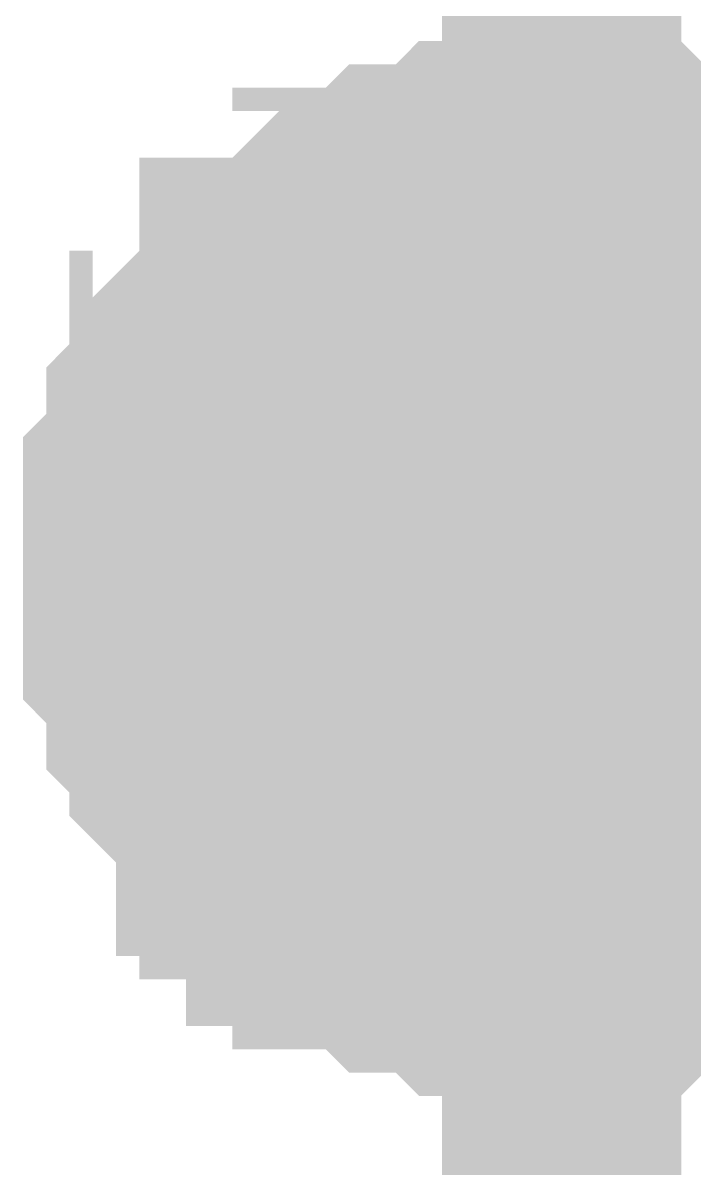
# Model space of a CAD drawing. Header units: inches. Extents: x 0 to 31.5, y 0 to 22.3.
# Drawn here: x 6.1765 to 6.2096, y 2.77 to 2.8265 of the extents above; entities that cross this region are included whole.
import ezdxf

# ---------------------------------------------------------------- set-up
doc = ezdxf.new("R2010")
doc.units = ezdxf.units.IN
doc.header["$MEASUREMENT"] = 0
doc.layers.add('Sheet', color=255, linetype='Continuous')

msp = doc.modelspace()

# ---------------------------------------------------------------- linework, layer by layer
at = {"layer": 'Sheet'}
for points in [[(6.502789, 3.299748, 0.0118, 0.0118, 0), (6.203084, 3.299748, 0.0118, 0.0118, 0), (6.203084, 2.798985, 0.0118, 0.0118, 0), (6.502789, 2.798985, 0.0118, 0.0118, 0), (6.502789, 2.898908, 0.0118, 0.0118, 0)], [(6.182415, 2.798985, 0.0118, 0.0118, 0), (6.182415, 2.800134, 0.0118, 0.0118, 0), (6.182415, 2.801282, 0.0118, 0.0118, 0), (6.182415, 2.802431, 0.0118, 0.0118, 0), (6.182415, 2.80358, 0.0118, 0.0118, 0), (6.183563, 2.804728, 0.0118, 0.0118, 0), (6.183563, 2.804728, 0.0118, 0.0118, 0), (6.183563, 2.805877, 0.0118, 0.0118, 0), (6.183563, 2.807025, 0.0118, 0.0118, 0), (6.184711, 2.808174, 0.0118, 0.0118, 0), (6.184711, 2.809322, 0.0118, 0.0118, 0), (6.18586, 2.809322, 0.0118, 0.0118, 0), (6.18586, 2.810471, 0.0118, 0.0118, 0), (6.187008, 2.811619, 0.0118, 0.0118, 0), (6.187008, 2.811619, 0.0118, 0.0118, 0), (6.188156, 2.812768, 0.0118, 0.0118, 0), (6.188156, 2.813916, 0.0118, 0.0118, 0), (6.189304, 2.813916, 0.0118, 0.0118, 0), (6.190453, 2.815065, 0.0118, 0.0118, 0), (6.190453, 2.815065, 0.0118, 0.0118, 0), (6.191601, 2.816213, 0.0118, 0.0118, 0), (6.192749, 2.816213, 0.0118, 0.0118, 0), (6.192749, 2.817362, 0.0118, 0.0118, 0), (6.193898, 2.817362, 0.0118, 0.0118, 0), (6.195046, 2.818511, 0.0118, 0.0118, 0), (6.196194, 2.818511, 0.0118, 0.0118, 0), (6.197343, 2.818511, 0.0118, 0.0118, 0), (6.197343, 2.818511, 0.0118, 0.0118, 0), (6.198491, 2.819659, 0.0118, 0.0118, 0), (6.199639, 2.819659, 0.0118, 0.0118, 0), (6.200787, 2.819659, 0.0118, 0.0118, 0), (6.201936, 2.819659, 0.0118, 0.0118, 0), (6.203084, 2.819659, 0.0118, 0.0118, 0)], [(6.182415, 2.798985, 0.0118, 0.0118, 0), (6.182415, 2.800134, 0.0118, 0.0118, 0), (6.182415, 2.801282, 0.0118, 0.0118, 0), (6.182415, 2.802431, 0.0118, 0.0118, 0), (6.182415, 2.80358, 0.0118, 0.0118, 0), (6.183563, 2.804728, 0.0118, 0.0118, 0), (6.183563, 2.804728, 0.0118, 0.0118, 0), (6.183563, 2.805877, 0.0118, 0.0118, 0), (6.183563, 2.807025, 0.0118, 0.0118, 0), (6.184711, 2.808174, 0.0118, 0.0118, 0), (6.184711, 2.809322, 0.0118, 0.0118, 0), (6.18586, 2.809322, 0.0118, 0.0118, 0), (6.18586, 2.810471, 0.0118, 0.0118, 0), (6.187008, 2.811619, 0.0118, 0.0118, 0), (6.187008, 2.811619, 0.0118, 0.0118, 0), (6.188156, 2.812768, 0.0118, 0.0118, 0), (6.188156, 2.813916, 0.0118, 0.0118, 0), (6.189304, 2.813916, 0.0118, 0.0118, 0), (6.190453, 2.815065, 0.0118, 0.0118, 0), (6.190453, 2.815065, 0.0118, 0.0118, 0), (6.191601, 2.816213, 0.0118, 0.0118, 0), (6.192749, 2.816213, 0.0118, 0.0118, 0), (6.192749, 2.817362, 0.0118, 0.0118, 0), (6.193898, 2.817362, 0.0118, 0.0118, 0), (6.195046, 2.818511, 0.0118, 0.0118, 0), (6.196194, 2.818511, 0.0118, 0.0118, 0), (6.197343, 2.818511, 0.0118, 0.0118, 0), (6.197343, 2.818511, 0.0118, 0.0118, 0), (6.198491, 2.819659, 0.0118, 0.0118, 0), (6.199639, 2.819659, 0.0118, 0.0118, 0), (6.200787, 2.819659, 0.0118, 0.0118, 0), (6.201936, 2.819659, 0.0118, 0.0118, 0), (6.203084, 2.819659, 0.0118, 0.0118, 0)], [(6.182415, 2.798985, 0.0118, 0.0118, 0), (6.182415, 2.800134, 0.0118, 0.0118, 0), (6.182415, 2.801282, 0.0118, 0.0118, 0), (6.182415, 2.802431, 0.0118, 0.0118, 0), (6.182415, 2.80358, 0.0118, 0.0118, 0), (6.183563, 2.804728, 0.0118, 0.0118, 0), (6.183563, 2.804728, 0.0118, 0.0118, 0), (6.183563, 2.805877, 0.0118, 0.0118, 0), (6.183563, 2.807025, 0.0118, 0.0118, 0), (6.184711, 2.808174, 0.0118, 0.0118, 0), (6.184711, 2.809322, 0.0118, 0.0118, 0), (6.18586, 2.809322, 0.0118, 0.0118, 0), (6.18586, 2.810471, 0.0118, 0.0118, 0), (6.187008, 2.811619, 0.0118, 0.0118, 0), (6.187008, 2.811619, 0.0118, 0.0118, 0), (6.188156, 2.812768, 0.0118, 0.0118, 0), (6.188156, 2.813916, 0.0118, 0.0118, 0), (6.189304, 2.813916, 0.0118, 0.0118, 0), (6.190453, 2.815065, 0.0118, 0.0118, 0), (6.190453, 2.815065, 0.0118, 0.0118, 0), (6.191601, 2.816213, 0.0118, 0.0118, 0), (6.192749, 2.816213, 0.0118, 0.0118, 0), (6.192749, 2.817362, 0.0118, 0.0118, 0), (6.193898, 2.817362, 0.0118, 0.0118, 0), (6.195046, 2.818511, 0.0118, 0.0118, 0), (6.196194, 2.818511, 0.0118, 0.0118, 0), (6.197343, 2.818511, 0.0118, 0.0118, 0), (6.197343, 2.818511, 0.0118, 0.0118, 0), (6.198491, 2.819659, 0.0118, 0.0118, 0), (6.199639, 2.819659, 0.0118, 0.0118, 0), (6.200787, 2.819659, 0.0118, 0.0118, 0), (6.201936, 2.819659, 0.0118, 0.0118, 0), (6.203084, 2.819659, 0.0118, 0.0118, 0)], [(6.182415, 2.798985, 0.0118, 0.0118, 0), (6.182415, 2.800134, 0.0118, 0.0118, 0), (6.182415, 2.801282, 0.0118, 0.0118, 0), (6.182415, 2.802431, 0.0118, 0.0118, 0), (6.182415, 2.80358, 0.0118, 0.0118, 0), (6.183563, 2.804728, 0.0118, 0.0118, 0), (6.183563, 2.804728, 0.0118, 0.0118, 0), (6.183563, 2.805877, 0.0118, 0.0118, 0), (6.183563, 2.807025, 0.0118, 0.0118, 0), (6.184711, 2.808174, 0.0118, 0.0118, 0), (6.184711, 2.809322, 0.0118, 0.0118, 0), (6.18586, 2.809322, 0.0118, 0.0118, 0), (6.18586, 2.810471, 0.0118, 0.0118, 0), (6.187008, 2.811619, 0.0118, 0.0118, 0), (6.187008, 2.811619, 0.0118, 0.0118, 0), (6.188156, 2.812768, 0.0118, 0.0118, 0), (6.188156, 2.813916, 0.0118, 0.0118, 0), (6.189304, 2.813916, 0.0118, 0.0118, 0), (6.190453, 2.815065, 0.0118, 0.0118, 0), (6.190453, 2.815065, 0.0118, 0.0118, 0), (6.191601, 2.816213, 0.0118, 0.0118, 0), (6.192749, 2.816213, 0.0118, 0.0118, 0), (6.192749, 2.817362, 0.0118, 0.0118, 0), (6.193898, 2.817362, 0.0118, 0.0118, 0), (6.195046, 2.818511, 0.0118, 0.0118, 0), (6.196194, 2.818511, 0.0118, 0.0118, 0), (6.197343, 2.818511, 0.0118, 0.0118, 0), (6.197343, 2.818511, 0.0118, 0.0118, 0), (6.198491, 2.819659, 0.0118, 0.0118, 0), (6.199639, 2.819659, 0.0118, 0.0118, 0), (6.200787, 2.819659, 0.0118, 0.0118, 0), (6.201936, 2.819659, 0.0118, 0.0118, 0), (6.203084, 2.819659, 0.0118, 0.0118, 0)], [(6.203084, 2.819659, 0.0118, 0.0118, 0), (6.203084, 2.819659, 0.0118, 0.0118, 0)], [(6.203084, 2.819659, 0.0118, 0.0118, 0), (6.204232, 2.819659, 0.0118, 0.0118, 0), (6.205381, 2.819659, 0.0118, 0.0118, 0), (6.205381, 2.819659, 0.0118, 0.0118, 0), (6.206529, 2.819659, 0.0118, 0.0118, 0), (6.207677, 2.818511, 0.0118, 0.0118, 0), (6.208825, 2.818511, 0.0118, 0.0118, 0), (6.209974, 2.818511, 0.0118, 0.0118, 0), (6.209974, 2.818511, 0.0118, 0.0118, 0), (6.211122, 2.817362, 0.0118, 0.0118, 0), (6.21227, 2.817362, 0.0118, 0.0118, 0), (6.213419, 2.816213, 0.0118, 0.0118, 0), (6.213419, 2.816213, 0.0118, 0.0118, 0), (6.214567, 2.815065, 0.0118, 0.0118, 0), (6.215715, 2.815065, 0.0118, 0.0118, 0)], [(6.203084, 2.819659, 0.0118, 0.0118, 0), (6.203084, 2.819659, 0.0118, 0.0118, 0)], [(6.203084, 2.819659, 0.0118, 0.0118, 0), (6.204232, 2.819659, 0.0118, 0.0118, 0), (6.205381, 2.819659, 0.0118, 0.0118, 0), (6.205381, 2.819659, 0.0118, 0.0118, 0), (6.206529, 2.819659, 0.0118, 0.0118, 0), (6.207677, 2.818511, 0.0118, 0.0118, 0), (6.208825, 2.818511, 0.0118, 0.0118, 0), (6.209974, 2.818511, 0.0118, 0.0118, 0), (6.209974, 2.818511, 0.0118, 0.0118, 0), (6.211122, 2.817362, 0.0118, 0.0118, 0), (6.21227, 2.817362, 0.0118, 0.0118, 0), (6.213419, 2.816213, 0.0118, 0.0118, 0), (6.213419, 2.816213, 0.0118, 0.0118, 0), (6.214567, 2.815065, 0.0118, 0.0118, 0), (6.215715, 2.815065, 0.0118, 0.0118, 0)], [(6.203084, 2.819659, 0.0118, 0.0118, 0), (6.203084, 2.819659, 0.0118, 0.0118, 0)], [(6.203084, 2.819659, 0.0118, 0.0118, 0), (6.204232, 2.819659, 0.0118, 0.0118, 0), (6.205381, 2.819659, 0.0118, 0.0118, 0), (6.205381, 2.819659, 0.0118, 0.0118, 0), (6.206529, 2.819659, 0.0118, 0.0118, 0), (6.207677, 2.818511, 0.0118, 0.0118, 0), (6.208825, 2.818511, 0.0118, 0.0118, 0), (6.209974, 2.818511, 0.0118, 0.0118, 0), (6.209974, 2.818511, 0.0118, 0.0118, 0), (6.211122, 2.817362, 0.0118, 0.0118, 0), (6.21227, 2.817362, 0.0118, 0.0118, 0), (6.213419, 2.816213, 0.0118, 0.0118, 0), (6.213419, 2.816213, 0.0118, 0.0118, 0), (6.214567, 2.815065, 0.0118, 0.0118, 0), (6.215715, 2.815065, 0.0118, 0.0118, 0)], [(6.203084, 2.819659, 0.0118, 0.0118, 0), (6.203084, 2.819659, 0.0118, 0.0118, 0)], [(6.203084, 2.819659, 0.0118, 0.0118, 0), (6.204232, 2.819659, 0.0118, 0.0118, 0), (6.205381, 2.819659, 0.0118, 0.0118, 0), (6.205381, 2.819659, 0.0118, 0.0118, 0), (6.206529, 2.819659, 0.0118, 0.0118, 0), (6.207677, 2.818511, 0.0118, 0.0118, 0), (6.208825, 2.818511, 0.0118, 0.0118, 0), (6.209974, 2.818511, 0.0118, 0.0118, 0), (6.209974, 2.818511, 0.0118, 0.0118, 0), (6.211122, 2.817362, 0.0118, 0.0118, 0), (6.21227, 2.817362, 0.0118, 0.0118, 0), (6.213419, 2.816213, 0.0118, 0.0118, 0), (6.213419, 2.816213, 0.0118, 0.0118, 0), (6.214567, 2.815065, 0.0118, 0.0118, 0), (6.215715, 2.815065, 0.0118, 0.0118, 0)], [(6.182415, 2.798985, 0.0039, 0.0039, 0), (6.182415, 2.800134, 0.0039, 0.0039, 0), (6.182415, 2.801282, 0.0039, 0.0039, 0), (6.182415, 2.802431, 0.0039, 0.0039, 0), (6.182415, 2.80358, 0.0039, 0.0039, 0), (6.183563, 2.804728, 0.0039, 0.0039, 0), (6.183563, 2.804728, 0.0039, 0.0039, 0), (6.183563, 2.805877, 0.0039, 0.0039, 0), (6.183563, 2.807025, 0.0039, 0.0039, 0), (6.184711, 2.808174, 0.0039, 0.0039, 0), (6.184711, 2.809322, 0.0039, 0.0039, 0), (6.18586, 2.809322, 0.0039, 0.0039, 0), (6.18586, 2.810471, 0.0039, 0.0039, 0), (6.187008, 2.811619, 0.0039, 0.0039, 0), (6.187008, 2.811619, 0.0039, 0.0039, 0), (6.188156, 2.812768, 0.0039, 0.0039, 0), (6.188156, 2.813916, 0.0039, 0.0039, 0), (6.189304, 2.813916, 0.0039, 0.0039, 0), (6.190453, 2.815065, 0.0039, 0.0039, 0), (6.190453, 2.815065, 0.0039, 0.0039, 0), (6.191601, 2.816213, 0.0039, 0.0039, 0), (6.192749, 2.816213, 0.0039, 0.0039, 0), (6.192749, 2.817362, 0.0039, 0.0039, 0), (6.193898, 2.817362, 0.0039, 0.0039, 0), (6.195046, 2.818511, 0.0039, 0.0039, 0), (6.196194, 2.818511, 0.0039, 0.0039, 0), (6.197343, 2.818511, 0.0039, 0.0039, 0), (6.197343, 2.818511, 0.0039, 0.0039, 0), (6.198491, 2.819659, 0.0039, 0.0039, 0), (6.199639, 2.819659, 0.0039, 0.0039, 0), (6.200787, 2.819659, 0.0039, 0.0039, 0), (6.201936, 2.819659, 0.0039, 0.0039, 0), (6.203084, 2.819659, 0.0039, 0.0039, 0)], [(6.182415, 2.798985, 0.0039, 0.0039, 0), (6.182415, 2.800134, 0.0039, 0.0039, 0), (6.182415, 2.801282, 0.0039, 0.0039, 0), (6.182415, 2.802431, 0.0039, 0.0039, 0), (6.182415, 2.80358, 0.0039, 0.0039, 0), (6.183563, 2.804728, 0.0039, 0.0039, 0), (6.183563, 2.804728, 0.0039, 0.0039, 0), (6.183563, 2.805877, 0.0039, 0.0039, 0), (6.183563, 2.807025, 0.0039, 0.0039, 0), (6.184711, 2.808174, 0.0039, 0.0039, 0), (6.184711, 2.809322, 0.0039, 0.0039, 0), (6.18586, 2.809322, 0.0039, 0.0039, 0), (6.18586, 2.810471, 0.0039, 0.0039, 0), (6.187008, 2.811619, 0.0039, 0.0039, 0), (6.187008, 2.811619, 0.0039, 0.0039, 0), (6.188156, 2.812768, 0.0039, 0.0039, 0), (6.188156, 2.813916, 0.0039, 0.0039, 0), (6.189304, 2.813916, 0.0039, 0.0039, 0), (6.190453, 2.815065, 0.0039, 0.0039, 0), (6.190453, 2.815065, 0.0039, 0.0039, 0), (6.191601, 2.816213, 0.0039, 0.0039, 0), (6.192749, 2.816213, 0.0039, 0.0039, 0), (6.192749, 2.817362, 0.0039, 0.0039, 0), (6.193898, 2.817362, 0.0039, 0.0039, 0), (6.195046, 2.818511, 0.0039, 0.0039, 0), (6.196194, 2.818511, 0.0039, 0.0039, 0), (6.197343, 2.818511, 0.0039, 0.0039, 0), (6.197343, 2.818511, 0.0039, 0.0039, 0), (6.198491, 2.819659, 0.0039, 0.0039, 0), (6.199639, 2.819659, 0.0039, 0.0039, 0), (6.200787, 2.819659, 0.0039, 0.0039, 0), (6.201936, 2.819659, 0.0039, 0.0039, 0), (6.203084, 2.819659, 0.0039, 0.0039, 0)], [(6.182415, 2.798985, 0.0039, 0.0039, 0), (6.182415, 2.800134, 0.0039, 0.0039, 0), (6.182415, 2.801282, 0.0039, 0.0039, 0), (6.182415, 2.802431, 0.0039, 0.0039, 0), (6.182415, 2.80358, 0.0039, 0.0039, 0), (6.183563, 2.804728, 0.0039, 0.0039, 0), (6.183563, 2.804728, 0.0039, 0.0039, 0), (6.183563, 2.805877, 0.0039, 0.0039, 0), (6.183563, 2.807025, 0.0039, 0.0039, 0), (6.184711, 2.808174, 0.0039, 0.0039, 0), (6.184711, 2.809322, 0.0039, 0.0039, 0), (6.18586, 2.809322, 0.0039, 0.0039, 0), (6.18586, 2.810471, 0.0039, 0.0039, 0), (6.187008, 2.811619, 0.0039, 0.0039, 0), (6.187008, 2.811619, 0.0039, 0.0039, 0), (6.188156, 2.812768, 0.0039, 0.0039, 0), (6.188156, 2.813916, 0.0039, 0.0039, 0), (6.189304, 2.813916, 0.0039, 0.0039, 0), (6.190453, 2.815065, 0.0039, 0.0039, 0), (6.190453, 2.815065, 0.0039, 0.0039, 0), (6.191601, 2.816213, 0.0039, 0.0039, 0), (6.192749, 2.816213, 0.0039, 0.0039, 0), (6.192749, 2.817362, 0.0039, 0.0039, 0), (6.193898, 2.817362, 0.0039, 0.0039, 0), (6.195046, 2.818511, 0.0039, 0.0039, 0), (6.196194, 2.818511, 0.0039, 0.0039, 0), (6.197343, 2.818511, 0.0039, 0.0039, 0), (6.197343, 2.818511, 0.0039, 0.0039, 0), (6.198491, 2.819659, 0.0039, 0.0039, 0), (6.199639, 2.819659, 0.0039, 0.0039, 0), (6.200787, 2.819659, 0.0039, 0.0039, 0), (6.201936, 2.819659, 0.0039, 0.0039, 0), (6.203084, 2.819659, 0.0039, 0.0039, 0)], [(6.182415, 2.798985, 0.0039, 0.0039, 0), (6.182415, 2.800134, 0.0039, 0.0039, 0), (6.182415, 2.801282, 0.0039, 0.0039, 0), (6.182415, 2.802431, 0.0039, 0.0039, 0), (6.182415, 2.80358, 0.0039, 0.0039, 0), (6.183563, 2.804728, 0.0039, 0.0039, 0), (6.183563, 2.804728, 0.0039, 0.0039, 0), (6.183563, 2.805877, 0.0039, 0.0039, 0), (6.183563, 2.807025, 0.0039, 0.0039, 0), (6.184711, 2.808174, 0.0039, 0.0039, 0), (6.184711, 2.809322, 0.0039, 0.0039, 0), (6.18586, 2.809322, 0.0039, 0.0039, 0), (6.18586, 2.810471, 0.0039, 0.0039, 0), (6.187008, 2.811619, 0.0039, 0.0039, 0), (6.187008, 2.811619, 0.0039, 0.0039, 0), (6.188156, 2.812768, 0.0039, 0.0039, 0), (6.188156, 2.813916, 0.0039, 0.0039, 0), (6.189304, 2.813916, 0.0039, 0.0039, 0), (6.190453, 2.815065, 0.0039, 0.0039, 0), (6.190453, 2.815065, 0.0039, 0.0039, 0), (6.191601, 2.816213, 0.0039, 0.0039, 0), (6.192749, 2.816213, 0.0039, 0.0039, 0), (6.192749, 2.817362, 0.0039, 0.0039, 0), (6.193898, 2.817362, 0.0039, 0.0039, 0), (6.195046, 2.818511, 0.0039, 0.0039, 0), (6.196194, 2.818511, 0.0039, 0.0039, 0), (6.197343, 2.818511, 0.0039, 0.0039, 0), (6.197343, 2.818511, 0.0039, 0.0039, 0), (6.198491, 2.819659, 0.0039, 0.0039, 0), (6.199639, 2.819659, 0.0039, 0.0039, 0), (6.200787, 2.819659, 0.0039, 0.0039, 0), (6.201936, 2.819659, 0.0039, 0.0039, 0), (6.203084, 2.819659, 0.0039, 0.0039, 0)], [(6.203084, 2.819659, 0.0039, 0.0039, 0), (6.203084, 2.819659, 0.0039, 0.0039, 0)], [(6.203084, 2.819659, 0.0039, 0.0039, 0), (6.204232, 2.819659, 0.0039, 0.0039, 0), (6.205381, 2.819659, 0.0039, 0.0039, 0), (6.205381, 2.819659, 0.0039, 0.0039, 0), (6.206529, 2.819659, 0.0039, 0.0039, 0), (6.207677, 2.818511, 0.0039, 0.0039, 0), (6.208825, 2.818511, 0.0039, 0.0039, 0), (6.209974, 2.818511, 0.0039, 0.0039, 0), (6.209974, 2.818511, 0.0039, 0.0039, 0), (6.211122, 2.817362, 0.0039, 0.0039, 0), (6.21227, 2.817362, 0.0039, 0.0039, 0)], [(6.203084, 2.819659, 0.0039, 0.0039, 0), (6.203084, 2.819659, 0.0039, 0.0039, 0)], [(6.203084, 2.819659, 0.0039, 0.0039, 0), (6.204232, 2.819659, 0.0039, 0.0039, 0), (6.205381, 2.819659, 0.0039, 0.0039, 0), (6.205381, 2.819659, 0.0039, 0.0039, 0), (6.206529, 2.819659, 0.0039, 0.0039, 0), (6.207677, 2.818511, 0.0039, 0.0039, 0), (6.208825, 2.818511, 0.0039, 0.0039, 0), (6.209974, 2.818511, 0.0039, 0.0039, 0), (6.209974, 2.818511, 0.0039, 0.0039, 0), (6.211122, 2.817362, 0.0039, 0.0039, 0), (6.21227, 2.817362, 0.0039, 0.0039, 0)], [(6.203084, 2.819659, 0.0039, 0.0039, 0), (6.203084, 2.819659, 0.0039, 0.0039, 0)], [(6.203084, 2.819659, 0.0039, 0.0039, 0), (6.204232, 2.819659, 0.0039, 0.0039, 0), (6.205381, 2.819659, 0.0039, 0.0039, 0), (6.205381, 2.819659, 0.0039, 0.0039, 0), (6.206529, 2.819659, 0.0039, 0.0039, 0), (6.207677, 2.818511, 0.0039, 0.0039, 0), (6.208825, 2.818511, 0.0039, 0.0039, 0), (6.209974, 2.818511, 0.0039, 0.0039, 0), (6.209974, 2.818511, 0.0039, 0.0039, 0), (6.211122, 2.817362, 0.0039, 0.0039, 0), (6.21227, 2.817362, 0.0039, 0.0039, 0)], [(6.203084, 2.819659, 0.0039, 0.0039, 0), (6.203084, 2.819659, 0.0039, 0.0039, 0)], [(6.203084, 2.819659, 0.0039, 0.0039, 0), (6.204232, 2.819659, 0.0039, 0.0039, 0), (6.205381, 2.819659, 0.0039, 0.0039, 0), (6.205381, 2.819659, 0.0039, 0.0039, 0), (6.206529, 2.819659, 0.0039, 0.0039, 0), (6.207677, 2.818511, 0.0039, 0.0039, 0), (6.208825, 2.818511, 0.0039, 0.0039, 0), (6.209974, 2.818511, 0.0039, 0.0039, 0), (6.209974, 2.818511, 0.0039, 0.0039, 0), (6.211122, 2.817362, 0.0039, 0.0039, 0), (6.21227, 2.817362, 0.0039, 0.0039, 0)], [(6.203084, 2.77946, 0.0118, 0.0118, 0), (6.201936, 2.77946, 0.0118, 0.0118, 0), (6.200787, 2.77946, 0.0118, 0.0118, 0), (6.199639, 2.77946, 0.0118, 0.0118, 0), (6.198491, 2.77946, 0.0118, 0.0118, 0), (6.197343, 2.780609, 0.0118, 0.0118, 0), (6.197343, 2.780609, 0.0118, 0.0118, 0), (6.196194, 2.780609, 0.0118, 0.0118, 0), (6.195046, 2.780609, 0.0118, 0.0118, 0), (6.193898, 2.781757, 0.0118, 0.0118, 0), (6.192749, 2.781757, 0.0118, 0.0118, 0), (6.192749, 2.782906, 0.0118, 0.0118, 0), (6.191601, 2.782906, 0.0118, 0.0118, 0), (6.190453, 2.782906, 0.0118, 0.0118, 0), (6.190453, 2.784054, 0.0118, 0.0118, 0), (6.189304, 2.785203, 0.0118, 0.0118, 0), (6.188156, 2.785203, 0.0118, 0.0118, 0), (6.188156, 2.786351, 0.0118, 0.0118, 0), (6.187008, 2.786351, 0.0118, 0.0118, 0), (6.187008, 2.7875, 0.0118, 0.0118, 0), (6.18586, 2.788649, 0.0118, 0.0118, 0), (6.18586, 2.788649, 0.0118, 0.0118, 0), (6.184711, 2.789797, 0.0118, 0.0118, 0), (6.184711, 2.790946, 0.0118, 0.0118, 0), (6.183563, 2.792094, 0.0118, 0.0118, 0), (6.183563, 2.792094, 0.0118, 0.0118, 0), (6.183563, 2.793243, 0.0118, 0.0118, 0), (6.183563, 2.794391, 0.0118, 0.0118, 0), (6.182415, 2.79554, 0.0118, 0.0118, 0), (6.182415, 2.796688, 0.0118, 0.0118, 0), (6.182415, 2.796688, 0.0118, 0.0118, 0), (6.182415, 2.797837, 0.0118, 0.0118, 0), (6.182415, 2.798985, 0.0118, 0.0118, 0)], [(6.182415, 2.798985, 0.0118, 0.0118, 0), (6.182415, 2.798985, 0.0118, 0.0118, 0)], [(6.203084, 2.77946, 0.0118, 0.0118, 0), (6.201936, 2.77946, 0.0118, 0.0118, 0), (6.200787, 2.77946, 0.0118, 0.0118, 0), (6.199639, 2.77946, 0.0118, 0.0118, 0), (6.198491, 2.77946, 0.0118, 0.0118, 0), (6.197343, 2.780609, 0.0118, 0.0118, 0), (6.197343, 2.780609, 0.0118, 0.0118, 0), (6.196194, 2.780609, 0.0118, 0.0118, 0), (6.195046, 2.780609, 0.0118, 0.0118, 0), (6.193898, 2.781757, 0.0118, 0.0118, 0), (6.192749, 2.781757, 0.0118, 0.0118, 0), (6.192749, 2.782906, 0.0118, 0.0118, 0), (6.191601, 2.782906, 0.0118, 0.0118, 0), (6.190453, 2.782906, 0.0118, 0.0118, 0), (6.190453, 2.784054, 0.0118, 0.0118, 0), (6.189304, 2.785203, 0.0118, 0.0118, 0), (6.188156, 2.785203, 0.0118, 0.0118, 0), (6.188156, 2.786351, 0.0118, 0.0118, 0), (6.187008, 2.786351, 0.0118, 0.0118, 0), (6.187008, 2.7875, 0.0118, 0.0118, 0), (6.18586, 2.788649, 0.0118, 0.0118, 0), (6.18586, 2.788649, 0.0118, 0.0118, 0), (6.184711, 2.789797, 0.0118, 0.0118, 0), (6.184711, 2.790946, 0.0118, 0.0118, 0), (6.183563, 2.792094, 0.0118, 0.0118, 0), (6.183563, 2.792094, 0.0118, 0.0118, 0), (6.183563, 2.793243, 0.0118, 0.0118, 0), (6.183563, 2.794391, 0.0118, 0.0118, 0), (6.182415, 2.79554, 0.0118, 0.0118, 0), (6.182415, 2.796688, 0.0118, 0.0118, 0), (6.182415, 2.796688, 0.0118, 0.0118, 0), (6.182415, 2.797837, 0.0118, 0.0118, 0), (6.182415, 2.798985, 0.0118, 0.0118, 0)], [(6.182415, 2.798985, 0.0118, 0.0118, 0), (6.182415, 2.798985, 0.0118, 0.0118, 0)], [(6.203084, 2.77946, 0.0118, 0.0118, 0), (6.201936, 2.77946, 0.0118, 0.0118, 0), (6.200787, 2.77946, 0.0118, 0.0118, 0), (6.199639, 2.77946, 0.0118, 0.0118, 0), (6.198491, 2.77946, 0.0118, 0.0118, 0), (6.197343, 2.780609, 0.0118, 0.0118, 0), (6.197343, 2.780609, 0.0118, 0.0118, 0), (6.196194, 2.780609, 0.0118, 0.0118, 0), (6.195046, 2.780609, 0.0118, 0.0118, 0), (6.193898, 2.781757, 0.0118, 0.0118, 0), (6.192749, 2.781757, 0.0118, 0.0118, 0), (6.192749, 2.782906, 0.0118, 0.0118, 0), (6.191601, 2.782906, 0.0118, 0.0118, 0), (6.190453, 2.782906, 0.0118, 0.0118, 0), (6.190453, 2.784054, 0.0118, 0.0118, 0), (6.189304, 2.785203, 0.0118, 0.0118, 0), (6.188156, 2.785203, 0.0118, 0.0118, 0), (6.188156, 2.786351, 0.0118, 0.0118, 0), (6.187008, 2.786351, 0.0118, 0.0118, 0), (6.187008, 2.7875, 0.0118, 0.0118, 0), (6.18586, 2.788649, 0.0118, 0.0118, 0), (6.18586, 2.788649, 0.0118, 0.0118, 0), (6.184711, 2.789797, 0.0118, 0.0118, 0), (6.184711, 2.790946, 0.0118, 0.0118, 0), (6.183563, 2.792094, 0.0118, 0.0118, 0), (6.183563, 2.792094, 0.0118, 0.0118, 0), (6.183563, 2.793243, 0.0118, 0.0118, 0), (6.183563, 2.794391, 0.0118, 0.0118, 0), (6.182415, 2.79554, 0.0118, 0.0118, 0), (6.182415, 2.796688, 0.0118, 0.0118, 0), (6.182415, 2.796688, 0.0118, 0.0118, 0), (6.182415, 2.797837, 0.0118, 0.0118, 0), (6.182415, 2.798985, 0.0118, 0.0118, 0)], [(6.182415, 2.798985, 0.0118, 0.0118, 0), (6.182415, 2.798985, 0.0118, 0.0118, 0)], [(6.203084, 2.77946, 0.0118, 0.0118, 0), (6.201936, 2.77946, 0.0118, 0.0118, 0), (6.200787, 2.77946, 0.0118, 0.0118, 0), (6.199639, 2.77946, 0.0118, 0.0118, 0), (6.198491, 2.77946, 0.0118, 0.0118, 0), (6.197343, 2.780609, 0.0118, 0.0118, 0), (6.197343, 2.780609, 0.0118, 0.0118, 0), (6.196194, 2.780609, 0.0118, 0.0118, 0), (6.195046, 2.780609, 0.0118, 0.0118, 0), (6.193898, 2.781757, 0.0118, 0.0118, 0), (6.192749, 2.781757, 0.0118, 0.0118, 0), (6.192749, 2.782906, 0.0118, 0.0118, 0), (6.191601, 2.782906, 0.0118, 0.0118, 0), (6.190453, 2.782906, 0.0118, 0.0118, 0), (6.190453, 2.784054, 0.0118, 0.0118, 0), (6.189304, 2.785203, 0.0118, 0.0118, 0), (6.188156, 2.785203, 0.0118, 0.0118, 0), (6.188156, 2.786351, 0.0118, 0.0118, 0), (6.187008, 2.786351, 0.0118, 0.0118, 0), (6.187008, 2.7875, 0.0118, 0.0118, 0), (6.18586, 2.788649, 0.0118, 0.0118, 0), (6.18586, 2.788649, 0.0118, 0.0118, 0), (6.184711, 2.789797, 0.0118, 0.0118, 0), (6.184711, 2.790946, 0.0118, 0.0118, 0), (6.183563, 2.792094, 0.0118, 0.0118, 0), (6.183563, 2.792094, 0.0118, 0.0118, 0), (6.183563, 2.793243, 0.0118, 0.0118, 0), (6.183563, 2.794391, 0.0118, 0.0118, 0), (6.182415, 2.79554, 0.0118, 0.0118, 0), (6.182415, 2.796688, 0.0118, 0.0118, 0), (6.182415, 2.796688, 0.0118, 0.0118, 0), (6.182415, 2.797837, 0.0118, 0.0118, 0), (6.182415, 2.798985, 0.0118, 0.0118, 0)], [(6.182415, 2.798985, 0.0118, 0.0118, 0), (6.182415, 2.798985, 0.0118, 0.0118, 0)], [(6.203084, 2.798985, 0.0118, 0.0118, 0), (6.203084, 2.699063, 0.0118, 0.0118, 0)], [(6.203084, 2.77946, 0.0039, 0.0039, 0), (6.201936, 2.77946, 0.0039, 0.0039, 0), (6.200787, 2.77946, 0.0039, 0.0039, 0), (6.199639, 2.77946, 0.0039, 0.0039, 0), (6.198491, 2.77946, 0.0039, 0.0039, 0), (6.197343, 2.780609, 0.0039, 0.0039, 0), (6.197343, 2.780609, 0.0039, 0.0039, 0), (6.196194, 2.780609, 0.0039, 0.0039, 0), (6.195046, 2.780609, 0.0039, 0.0039, 0), (6.193898, 2.781757, 0.0039, 0.0039, 0), (6.192749, 2.781757, 0.0039, 0.0039, 0), (6.192749, 2.782906, 0.0039, 0.0039, 0), (6.191601, 2.782906, 0.0039, 0.0039, 0), (6.190453, 2.782906, 0.0039, 0.0039, 0), (6.190453, 2.784054, 0.0039, 0.0039, 0), (6.189304, 2.785203, 0.0039, 0.0039, 0), (6.188156, 2.785203, 0.0039, 0.0039, 0), (6.188156, 2.786351, 0.0039, 0.0039, 0), (6.187008, 2.786351, 0.0039, 0.0039, 0), (6.187008, 2.7875, 0.0039, 0.0039, 0), (6.18586, 2.788649, 0.0039, 0.0039, 0), (6.18586, 2.788649, 0.0039, 0.0039, 0), (6.184711, 2.789797, 0.0039, 0.0039, 0), (6.184711, 2.790946, 0.0039, 0.0039, 0), (6.183563, 2.792094, 0.0039, 0.0039, 0), (6.183563, 2.792094, 0.0039, 0.0039, 0), (6.183563, 2.793243, 0.0039, 0.0039, 0), (6.183563, 2.794391, 0.0039, 0.0039, 0), (6.182415, 2.79554, 0.0039, 0.0039, 0), (6.182415, 2.796688, 0.0039, 0.0039, 0), (6.182415, 2.796688, 0.0039, 0.0039, 0), (6.182415, 2.797837, 0.0039, 0.0039, 0), (6.182415, 2.798985, 0.0039, 0.0039, 0)], [(6.182415, 2.798985, 0.0039, 0.0039, 0), (6.182415, 2.798985, 0.0039, 0.0039, 0)], [(6.203084, 2.77946, 0.0039, 0.0039, 0), (6.201936, 2.77946, 0.0039, 0.0039, 0), (6.200787, 2.77946, 0.0039, 0.0039, 0), (6.199639, 2.77946, 0.0039, 0.0039, 0), (6.198491, 2.77946, 0.0039, 0.0039, 0), (6.197343, 2.780609, 0.0039, 0.0039, 0), (6.197343, 2.780609, 0.0039, 0.0039, 0), (6.196194, 2.780609, 0.0039, 0.0039, 0), (6.195046, 2.780609, 0.0039, 0.0039, 0), (6.193898, 2.781757, 0.0039, 0.0039, 0), (6.192749, 2.781757, 0.0039, 0.0039, 0), (6.192749, 2.782906, 0.0039, 0.0039, 0), (6.191601, 2.782906, 0.0039, 0.0039, 0), (6.190453, 2.782906, 0.0039, 0.0039, 0), (6.190453, 2.784054, 0.0039, 0.0039, 0), (6.189304, 2.785203, 0.0039, 0.0039, 0), (6.188156, 2.785203, 0.0039, 0.0039, 0), (6.188156, 2.786351, 0.0039, 0.0039, 0), (6.187008, 2.786351, 0.0039, 0.0039, 0), (6.187008, 2.7875, 0.0039, 0.0039, 0), (6.18586, 2.788649, 0.0039, 0.0039, 0), (6.18586, 2.788649, 0.0039, 0.0039, 0), (6.184711, 2.789797, 0.0039, 0.0039, 0), (6.184711, 2.790946, 0.0039, 0.0039, 0), (6.183563, 2.792094, 0.0039, 0.0039, 0), (6.183563, 2.792094, 0.0039, 0.0039, 0), (6.183563, 2.793243, 0.0039, 0.0039, 0), (6.183563, 2.794391, 0.0039, 0.0039, 0), (6.182415, 2.79554, 0.0039, 0.0039, 0), (6.182415, 2.796688, 0.0039, 0.0039, 0), (6.182415, 2.796688, 0.0039, 0.0039, 0), (6.182415, 2.797837, 0.0039, 0.0039, 0), (6.182415, 2.798985, 0.0039, 0.0039, 0)], [(6.182415, 2.798985, 0.0039, 0.0039, 0), (6.182415, 2.798985, 0.0039, 0.0039, 0)], [(6.203084, 2.77946, 0.0039, 0.0039, 0), (6.201936, 2.77946, 0.0039, 0.0039, 0), (6.200787, 2.77946, 0.0039, 0.0039, 0), (6.199639, 2.77946, 0.0039, 0.0039, 0), (6.198491, 2.77946, 0.0039, 0.0039, 0), (6.197343, 2.780609, 0.0039, 0.0039, 0), (6.197343, 2.780609, 0.0039, 0.0039, 0), (6.196194, 2.780609, 0.0039, 0.0039, 0), (6.195046, 2.780609, 0.0039, 0.0039, 0), (6.193898, 2.781757, 0.0039, 0.0039, 0), (6.192749, 2.781757, 0.0039, 0.0039, 0), (6.192749, 2.782906, 0.0039, 0.0039, 0), (6.191601, 2.782906, 0.0039, 0.0039, 0), (6.190453, 2.782906, 0.0039, 0.0039, 0), (6.190453, 2.784054, 0.0039, 0.0039, 0), (6.189304, 2.785203, 0.0039, 0.0039, 0), (6.188156, 2.785203, 0.0039, 0.0039, 0), (6.188156, 2.786351, 0.0039, 0.0039, 0), (6.187008, 2.786351, 0.0039, 0.0039, 0), (6.187008, 2.7875, 0.0039, 0.0039, 0), (6.18586, 2.788649, 0.0039, 0.0039, 0), (6.18586, 2.788649, 0.0039, 0.0039, 0), (6.184711, 2.789797, 0.0039, 0.0039, 0), (6.184711, 2.790946, 0.0039, 0.0039, 0), (6.183563, 2.792094, 0.0039, 0.0039, 0), (6.183563, 2.792094, 0.0039, 0.0039, 0), (6.183563, 2.793243, 0.0039, 0.0039, 0), (6.183563, 2.794391, 0.0039, 0.0039, 0), (6.182415, 2.79554, 0.0039, 0.0039, 0), (6.182415, 2.796688, 0.0039, 0.0039, 0), (6.182415, 2.796688, 0.0039, 0.0039, 0), (6.182415, 2.797837, 0.0039, 0.0039, 0), (6.182415, 2.798985, 0.0039, 0.0039, 0)], [(6.182415, 2.798985, 0.0039, 0.0039, 0), (6.182415, 2.798985, 0.0039, 0.0039, 0)], [(6.203084, 2.77946, 0.0039, 0.0039, 0), (6.201936, 2.77946, 0.0039, 0.0039, 0), (6.200787, 2.77946, 0.0039, 0.0039, 0), (6.199639, 2.77946, 0.0039, 0.0039, 0), (6.198491, 2.77946, 0.0039, 0.0039, 0), (6.197343, 2.780609, 0.0039, 0.0039, 0), (6.197343, 2.780609, 0.0039, 0.0039, 0), (6.196194, 2.780609, 0.0039, 0.0039, 0), (6.195046, 2.780609, 0.0039, 0.0039, 0), (6.193898, 2.781757, 0.0039, 0.0039, 0), (6.192749, 2.781757, 0.0039, 0.0039, 0), (6.192749, 2.782906, 0.0039, 0.0039, 0), (6.191601, 2.782906, 0.0039, 0.0039, 0), (6.190453, 2.782906, 0.0039, 0.0039, 0), (6.190453, 2.784054, 0.0039, 0.0039, 0), (6.189304, 2.785203, 0.0039, 0.0039, 0), (6.188156, 2.785203, 0.0039, 0.0039, 0), (6.188156, 2.786351, 0.0039, 0.0039, 0), (6.187008, 2.786351, 0.0039, 0.0039, 0), (6.187008, 2.7875, 0.0039, 0.0039, 0), (6.18586, 2.788649, 0.0039, 0.0039, 0), (6.18586, 2.788649, 0.0039, 0.0039, 0), (6.184711, 2.789797, 0.0039, 0.0039, 0), (6.184711, 2.790946, 0.0039, 0.0039, 0), (6.183563, 2.792094, 0.0039, 0.0039, 0), (6.183563, 2.792094, 0.0039, 0.0039, 0), (6.183563, 2.793243, 0.0039, 0.0039, 0), (6.183563, 2.794391, 0.0039, 0.0039, 0), (6.182415, 2.79554, 0.0039, 0.0039, 0), (6.182415, 2.796688, 0.0039, 0.0039, 0), (6.182415, 2.796688, 0.0039, 0.0039, 0), (6.182415, 2.797837, 0.0039, 0.0039, 0), (6.182415, 2.798985, 0.0039, 0.0039, 0)], [(6.182415, 2.798985, 0.0039, 0.0039, 0), (6.182415, 2.798985, 0.0039, 0.0039, 0)], [(6.215715, 2.784054, 0.0118, 0.0118, 0), (6.214567, 2.782906, 0.0118, 0.0118, 0), (6.213419, 2.782906, 0.0118, 0.0118, 0), (6.213419, 2.782906, 0.0118, 0.0118, 0), (6.21227, 2.781757, 0.0118, 0.0118, 0), (6.211122, 2.781757, 0.0118, 0.0118, 0), (6.209974, 2.780609, 0.0118, 0.0118, 0), (6.209974, 2.780609, 0.0118, 0.0118, 0), (6.208825, 2.780609, 0.0118, 0.0118, 0), (6.207677, 2.780609, 0.0118, 0.0118, 0), (6.206529, 2.77946, 0.0118, 0.0118, 0), (6.205381, 2.77946, 0.0118, 0.0118, 0), (6.205381, 2.77946, 0.0118, 0.0118, 0), (6.204232, 2.77946, 0.0118, 0.0118, 0), (6.203084, 2.77946, 0.0118, 0.0118, 0)], [(6.215715, 2.784054, 0.0118, 0.0118, 0), (6.214567, 2.782906, 0.0118, 0.0118, 0), (6.213419, 2.782906, 0.0118, 0.0118, 0), (6.213419, 2.782906, 0.0118, 0.0118, 0), (6.21227, 2.781757, 0.0118, 0.0118, 0), (6.211122, 2.781757, 0.0118, 0.0118, 0), (6.209974, 2.780609, 0.0118, 0.0118, 0), (6.209974, 2.780609, 0.0118, 0.0118, 0), (6.208825, 2.780609, 0.0118, 0.0118, 0), (6.207677, 2.780609, 0.0118, 0.0118, 0), (6.206529, 2.77946, 0.0118, 0.0118, 0), (6.205381, 2.77946, 0.0118, 0.0118, 0), (6.205381, 2.77946, 0.0118, 0.0118, 0), (6.204232, 2.77946, 0.0118, 0.0118, 0), (6.203084, 2.77946, 0.0118, 0.0118, 0)], [(6.215715, 2.784054, 0.0118, 0.0118, 0), (6.214567, 2.782906, 0.0118, 0.0118, 0), (6.213419, 2.782906, 0.0118, 0.0118, 0), (6.213419, 2.782906, 0.0118, 0.0118, 0), (6.21227, 2.781757, 0.0118, 0.0118, 0), (6.211122, 2.781757, 0.0118, 0.0118, 0), (6.209974, 2.780609, 0.0118, 0.0118, 0), (6.209974, 2.780609, 0.0118, 0.0118, 0), (6.208825, 2.780609, 0.0118, 0.0118, 0), (6.207677, 2.780609, 0.0118, 0.0118, 0), (6.206529, 2.77946, 0.0118, 0.0118, 0), (6.205381, 2.77946, 0.0118, 0.0118, 0), (6.205381, 2.77946, 0.0118, 0.0118, 0), (6.204232, 2.77946, 0.0118, 0.0118, 0), (6.203084, 2.77946, 0.0118, 0.0118, 0)], [(6.215715, 2.784054, 0.0118, 0.0118, 0), (6.214567, 2.782906, 0.0118, 0.0118, 0), (6.213419, 2.782906, 0.0118, 0.0118, 0), (6.213419, 2.782906, 0.0118, 0.0118, 0), (6.21227, 2.781757, 0.0118, 0.0118, 0), (6.211122, 2.781757, 0.0118, 0.0118, 0), (6.209974, 2.780609, 0.0118, 0.0118, 0), (6.209974, 2.780609, 0.0118, 0.0118, 0), (6.208825, 2.780609, 0.0118, 0.0118, 0), (6.207677, 2.780609, 0.0118, 0.0118, 0), (6.206529, 2.77946, 0.0118, 0.0118, 0), (6.205381, 2.77946, 0.0118, 0.0118, 0), (6.205381, 2.77946, 0.0118, 0.0118, 0), (6.204232, 2.77946, 0.0118, 0.0118, 0), (6.203084, 2.77946, 0.0118, 0.0118, 0)], [(6.21227, 2.781757, 0.0039, 0.0039, 0), (6.211122, 2.781757, 0.0039, 0.0039, 0), (6.209974, 2.780609, 0.0039, 0.0039, 0), (6.209974, 2.780609, 0.0039, 0.0039, 0), (6.208825, 2.780609, 0.0039, 0.0039, 0), (6.207677, 2.780609, 0.0039, 0.0039, 0), (6.206529, 2.77946, 0.0039, 0.0039, 0), (6.205381, 2.77946, 0.0039, 0.0039, 0), (6.205381, 2.77946, 0.0039, 0.0039, 0), (6.204232, 2.77946, 0.0039, 0.0039, 0), (6.203084, 2.77946, 0.0039, 0.0039, 0)], [(6.21227, 2.781757, 0.0039, 0.0039, 0), (6.211122, 2.781757, 0.0039, 0.0039, 0), (6.209974, 2.780609, 0.0039, 0.0039, 0), (6.209974, 2.780609, 0.0039, 0.0039, 0), (6.208825, 2.780609, 0.0039, 0.0039, 0), (6.207677, 2.780609, 0.0039, 0.0039, 0), (6.206529, 2.77946, 0.0039, 0.0039, 0), (6.205381, 2.77946, 0.0039, 0.0039, 0), (6.205381, 2.77946, 0.0039, 0.0039, 0), (6.204232, 2.77946, 0.0039, 0.0039, 0), (6.203084, 2.77946, 0.0039, 0.0039, 0)], [(6.21227, 2.781757, 0.0039, 0.0039, 0), (6.211122, 2.781757, 0.0039, 0.0039, 0), (6.209974, 2.780609, 0.0039, 0.0039, 0), (6.209974, 2.780609, 0.0039, 0.0039, 0), (6.208825, 2.780609, 0.0039, 0.0039, 0), (6.207677, 2.780609, 0.0039, 0.0039, 0), (6.206529, 2.77946, 0.0039, 0.0039, 0), (6.205381, 2.77946, 0.0039, 0.0039, 0), (6.205381, 2.77946, 0.0039, 0.0039, 0), (6.204232, 2.77946, 0.0039, 0.0039, 0), (6.203084, 2.77946, 0.0039, 0.0039, 0)], [(6.21227, 2.781757, 0.0039, 0.0039, 0), (6.211122, 2.781757, 0.0039, 0.0039, 0), (6.209974, 2.780609, 0.0039, 0.0039, 0), (6.209974, 2.780609, 0.0039, 0.0039, 0), (6.208825, 2.780609, 0.0039, 0.0039, 0), (6.207677, 2.780609, 0.0039, 0.0039, 0), (6.206529, 2.77946, 0.0039, 0.0039, 0), (6.205381, 2.77946, 0.0039, 0.0039, 0), (6.205381, 2.77946, 0.0039, 0.0039, 0), (6.204232, 2.77946, 0.0039, 0.0039, 0), (6.203084, 2.77946, 0.0039, 0.0039, 0)]]:
    msp.add_lwpolyline(points, format="xyseb", dxfattribs=at)
msp.add_lwpolyline([(6.19, 2.8, 0.02, 0.02, 1), (6.21, 2.8, 0.02, 0.02, 1)], format="xyseb", close=True, dxfattribs=at)

doc.saveas('drawing.dxf')
